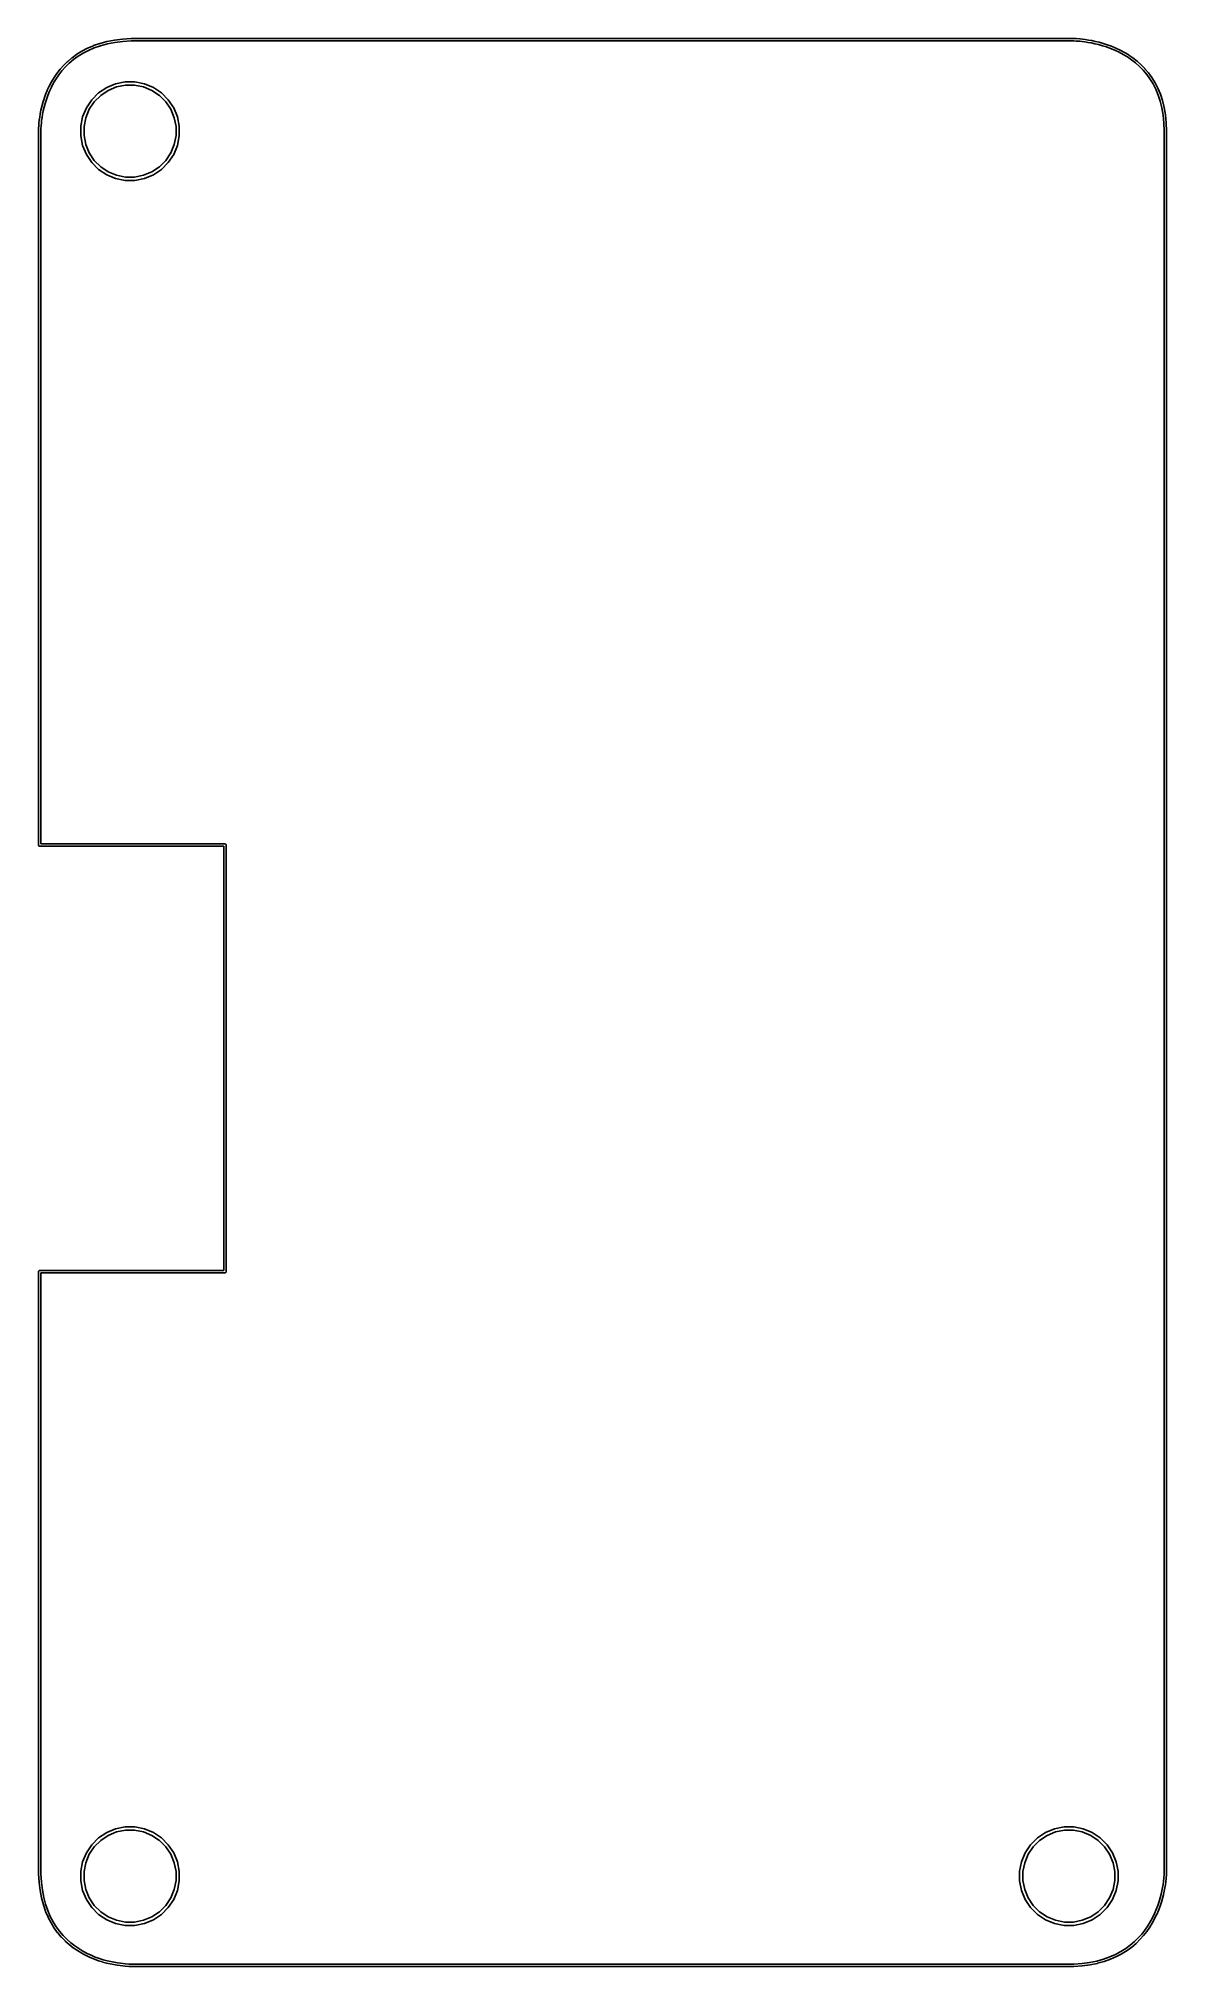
# Model space of a CAD drawing. Extents: x 0.82 to 1.76, y -6.6 to -5.
import ezdxf

# ---------------------------------------------------------------- set-up
doc = ezdxf.new("R2010")
doc.units = 0
doc.header["$MEASUREMENT"] = 0
doc.layers.add('BLACK', color=7, linetype='CONTINUOUS')

msp = doc.modelspace()

# ---------------------------------------------------------------- linework, layer by layer
at = {"layer": 'BLACK', "linetype": 'CONTINUOUS'}
for p, q in [((0.893783, -4.99856), (0.900843, -4.99811)), ((0.900843, -4.99811), (0.900857, -4.99811)), ((0.900857, -4.99811), (0.900881, -4.99811)), ((0.900881, -4.99811), (0.900905, -4.99811)), ((0.900905, -4.99811), (1.68413, -4.99811)), ((1.68413, -4.99811), (1.68415, -4.99811)), ((1.68415, -4.99811), (1.68416, -4.99811)), ((1.68416, -4.99811), (1.68417, -4.99811)), ((1.68417, -4.99811), (1.68604, -4.99817)), ((0.848204, -5.0171), (0.851736, -5.01411)), ((0.851736, -5.01411), (0.851747, -5.0141)), ((0.851747, -5.0141), (0.851771, -5.01408)), ((0.851771, -5.01408), (0.851793, -5.01406)), ((0.851793, -5.01406), (0.855657, -5.01125)), ((0.856785, -5.01287), (0.85298, -5.01563)), ((0.855657, -5.01125), (0.855668, -5.01124)), ((0.855668, -5.01124), (0.855694, -5.01123)), ((0.855694, -5.01123), (0.855718, -5.01121)), ((0.855718, -5.01121), (0.85993, -5.0086)), ((0.860935, -5.0103), (0.856785, -5.01287)), ((0.85993, -5.0086), (0.859941, -5.0086)), ((0.859941, -5.0086), (0.859969, -5.00858)), ((0.859969, -5.00858), (0.859994, -5.00857)), ((0.859994, -5.00857), (0.864568, -5.00619)), ((0.865443, -5.00795), (0.860935, -5.0103)), ((0.864568, -5.00619), (0.86458, -5.00618)), ((0.86458, -5.00618), (0.864608, -5.00617)), ((0.864608, -5.00617), (0.864634, -5.00616)), ((0.864634, -5.00616), (0.869585, -5.00404)), ((0.870327, -5.00586), (0.865443, -5.00795)), ((0.869585, -5.00404), (0.869597, -5.00403)), ((0.869597, -5.00403), (0.869626, -5.00402)), ((0.869626, -5.00402), (0.869652, -5.00401)), ((0.869652, -5.00401), (0.874995, -5.00217)), ((0.875602, -5.00404), (0.870327, -5.00586)), ((0.874995, -5.00217), (0.875008, -5.00217)), ((0.875008, -5.00217), (0.875036, -5.00216)), ((0.875036, -5.00216), (0.875062, -5.00215)), ((0.875062, -5.00215), (0.880812, -5.00062)), ((0.881286, -5.00253), (0.875602, -5.00404)), ((0.880812, -5.00062), (0.880825, -5.00061)), ((0.880825, -5.00061), (0.880852, -5.00061)), ((0.880852, -5.00061), (0.880878, -5.0006)), ((0.880878, -5.0006), (0.887049, -4.99941)), ((0.887392, -5.00135), (0.881286, -5.00253)), ((0.887049, -4.99941), (0.887063, -4.99941)), ((0.887063, -4.99941), (0.887089, -4.9994)), ((0.887089, -4.9994), (0.887113, -4.9994)), ((0.887113, -4.9994), (0.893722, -4.99856)), ((0.893937, -5.00052), (0.887392, -5.00135)), ((0.893722, -4.99856), (0.893735, -4.99856)), ((0.893735, -4.99856), (0.893759, -4.99856)), ((0.893759, -4.99856), (0.893783, -4.99856)), ((0.900936, -5.00008), (0.893937, -5.00052)), ((1.68412, -5.00008), (0.900936, -5.00008)), ((1.68596, -5.00014), (1.68412, -5.00008)), ((1.68903, -5.00037), (1.68596, -5.00014)), ((1.68604, -4.99817), (1.68606, -4.99817)), ((1.68606, -4.99817), (1.68607, -4.99818)), ((1.68607, -4.99818), (1.68608, -4.99818)), ((1.68608, -4.99818), (1.68919, -4.9984)), ((1.69103, -5.00057), (1.68903, -5.00037)), ((1.68919, -4.9984), (1.6892, -4.9984)), ((1.6892, -4.9984), (1.68921, -4.99841)), ((1.68921, -4.99841), (1.68922, -4.99841)), ((1.68922, -4.99841), (1.69124, -4.99862)), ((1.6933, -5.00086), (1.69103, -5.00057)), ((1.69124, -4.99862), (1.69125, -4.99862)), ((1.69125, -4.99862), (1.69126, -4.99862)), ((1.69126, -4.99862), (1.69126, -4.99862)), ((1.69126, -4.99862), (1.69357, -4.99891)), ((1.69583, -5.00125), (1.6933, -5.00086)), ((1.69357, -4.99891), (1.69358, -4.99892)), ((1.69358, -4.99892), (1.69359, -4.99892)), ((1.69359, -4.99892), (1.69359, -4.99892)), ((1.69359, -4.99892), (1.69614, -4.99931)), ((1.69858, -5.00175), (1.69583, -5.00125)), ((1.69614, -4.99931), (1.69616, -4.99931)), ((1.69616, -4.99931), (1.69616, -4.99931)), ((1.69616, -4.99931), (1.69617, -4.99931)), ((1.69617, -4.99931), (1.69895, -4.99982)), ((1.70152, -5.00237), (1.69858, -5.00175)), ((1.69895, -4.99982), (1.69896, -4.99982)), ((1.69896, -4.99982), (1.69897, -4.99982)), ((1.69897, -4.99982), (1.69897, -4.99982)), ((1.69897, -4.99982), (1.70194, -5.00045)), ((1.70463, -5.00313), (1.70152, -5.00237)), ((1.70194, -5.00045), (1.70196, -5.00045)), ((1.70196, -5.00045), (1.70196, -5.00045)), ((1.70196, -5.00045), (1.70197, -5.00046)), ((1.70197, -5.00046), (1.70511, -5.00122)), ((1.70787, -5.00404), (1.70463, -5.00313)), ((1.70511, -5.00122), (1.70512, -5.00123)), ((1.70512, -5.00123), (1.70513, -5.00123)), ((1.70513, -5.00123), (1.70514, -5.00123)), ((1.70514, -5.00123), (1.70842, -5.00215)), ((1.71122, -5.00512), (1.70787, -5.00404)), ((1.70842, -5.00215), (1.70843, -5.00215)), ((1.70843, -5.00215), (1.70844, -5.00216)), ((1.70844, -5.00216), (1.70845, -5.00216)), ((1.70845, -5.00216), (1.71184, -5.00325)), ((1.71465, -5.00637), (1.71122, -5.00512)), ((1.71184, -5.00325), (1.71185, -5.00325)), ((1.71185, -5.00325), (1.71186, -5.00326)), ((1.71186, -5.00326), (1.71188, -5.00326)), ((1.71188, -5.00326), (1.71535, -5.00453)), ((1.71814, -5.00781), (1.71465, -5.00637)), ((1.71535, -5.00453), (1.71536, -5.00453)), ((1.71536, -5.00453), (1.71537, -5.00454)), ((1.71537, -5.00454), (1.71538, -5.00454)), ((1.71538, -5.00454), (1.71891, -5.006)), ((1.72165, -5.00946), (1.71814, -5.00781)), ((1.71891, -5.006), (1.71892, -5.00601)), ((1.71892, -5.00601), (1.71894, -5.00602)), ((1.71894, -5.00602), (1.71895, -5.00602)), ((1.71895, -5.00602), (1.72251, -5.00769)), ((1.72515, -5.01133), (1.72165, -5.00946)), ((1.72251, -5.00769), (1.72252, -5.0077)), ((1.72252, -5.0077), (1.72253, -5.00771)), ((1.72253, -5.00771), (1.72255, -5.00771)), ((1.72255, -5.00771), (1.7261, -5.00961)), ((1.72863, -5.01343), (1.72515, -5.01133)), ((1.7261, -5.00961), (1.72612, -5.00961)), ((1.72612, -5.00961), (1.72613, -5.00962)), ((1.72613, -5.00962), (1.72615, -5.00963)), ((1.72615, -5.00963), (1.72967, -5.01176)), ((1.73205, -5.01578), (1.72863, -5.01343)), ((1.72967, -5.01176), (1.72969, -5.01177)), ((1.72969, -5.01177), (1.7297, -5.01178)), ((1.7297, -5.01178), (1.72972, -5.01179)), ((1.72972, -5.01179), (1.73319, -5.01417)), ((0.836924, -5.03049), (0.839276, -5.02705)), ((0.840882, -5.02819), (0.838564, -5.03158)), ((0.839276, -5.02705), (0.839284, -5.02704)), ((0.839284, -5.02704), (0.839299, -5.02703)), ((0.839299, -5.02703), (0.839312, -5.02701)), ((0.839312, -5.02701), (0.841937, -5.02364)), ((0.843469, -5.02488), (0.840882, -5.02819)), ((0.841937, -5.02364), (0.841945, -5.02363)), ((0.841945, -5.02363), (0.841963, -5.02361)), ((0.841963, -5.02361), (0.841978, -5.02359)), ((0.841978, -5.02359), (0.844891, -5.02033)), ((0.846337, -5.02167), (0.843469, -5.02488)), ((0.844891, -5.02033), (0.8449, -5.02032)), ((0.8449, -5.02032), (0.84492, -5.0203)), ((0.84492, -5.0203), (0.844937, -5.02028)), ((0.844937, -5.02028), (0.848152, -5.01714)), ((0.849502, -5.01858), (0.846337, -5.02167)), ((0.848152, -5.01714), (0.848162, -5.01713)), ((0.848162, -5.01713), (0.848184, -5.01712)), ((0.848184, -5.01712), (0.848204, -5.0171)), ((0.85298, -5.01563), (0.849502, -5.01858)), ((1.73539, -5.01838), (1.73205, -5.01578)), ((1.73319, -5.01417), (1.7332, -5.01418)), ((1.7332, -5.01418), (1.73322, -5.0142)), ((1.73322, -5.0142), (1.73324, -5.01421)), ((1.73324, -5.01421), (1.73663, -5.01685)), ((1.73862, -5.02126), (1.73539, -5.01838)), ((1.73663, -5.01685), (1.73664, -5.01686)), ((1.73664, -5.01686), (1.73666, -5.01688)), ((1.73666, -5.01688), (1.73668, -5.01689)), ((1.73668, -5.01689), (1.73995, -5.01981)), ((1.74171, -5.02442), (1.73862, -5.02126)), ((1.73995, -5.01981), (1.73996, -5.01982)), ((1.73996, -5.01982), (1.73998, -5.01984)), ((1.73998, -5.01984), (1.74, -5.01986)), ((1.74, -5.01986), (1.74314, -5.02307)), ((1.74463, -5.02789), (1.74171, -5.02442)), ((1.74314, -5.02307), (1.74315, -5.02308)), ((1.74315, -5.02308), (1.74317, -5.02311)), ((1.74317, -5.02311), (1.74319, -5.02313)), ((1.74319, -5.02313), (1.74616, -5.02664)), ((1.74736, -5.03166), (1.74463, -5.02789)), ((1.74616, -5.02664), (1.74617, -5.02665)), ((1.74617, -5.02665), (1.74618, -5.02668)), ((1.74618, -5.02668), (1.7462, -5.0267)), ((1.7462, -5.0267), (1.74898, -5.03054)), ((0.828615, -5.04803), (0.829828, -5.04463)), ((0.829828, -5.04463), (0.829832, -5.04462)), ((0.829832, -5.04462), (0.829839, -5.04461)), ((0.829839, -5.04461), (0.829843, -5.04459)), ((0.829843, -5.04459), (0.831254, -5.04114)), ((0.831674, -5.04532), (0.830475, -5.04867)), ((0.831254, -5.04114), (0.831259, -5.04112)), ((0.831259, -5.04112), (0.831268, -5.04111)), ((0.831268, -5.04111), (0.831273, -5.04109)), ((0.831273, -5.04109), (0.832897, -5.0376)), ((0.833068, -5.0419), (0.831674, -5.04532)), ((0.832897, -5.0376), (0.832903, -5.03759)), ((0.832903, -5.03759), (0.832913, -5.03757)), ((0.832913, -5.03757), (0.83292, -5.03756)), ((0.83292, -5.03756), (0.834771, -5.03406)), ((0.834671, -5.03846), (0.833068, -5.0419)), ((0.836498, -5.03501), (0.834671, -5.03846)), ((0.834771, -5.03406), (0.834778, -5.03405)), ((0.834778, -5.03405), (0.834789, -5.03403)), ((0.834789, -5.03403), (0.834798, -5.03401)), ((0.834798, -5.03401), (0.836892, -5.03054)), ((0.838564, -5.03158), (0.836498, -5.03501)), ((0.836892, -5.03054), (0.8369, -5.03052)), ((0.8369, -5.03052), (0.836913, -5.03051)), ((0.836913, -5.03051), (0.836924, -5.03049)), ((0.868197, -5.0489), (0.8739, -5.0432)), ((0.875648, -5.04533), (0.870327, -5.05065)), ((0.8739, -5.0432), (0.880606, -5.03872)), ((0.881905, -5.04115), (0.875648, -5.04533)), ((0.880606, -5.03872), (0.888057, -5.03563)), ((0.888857, -5.03827), (0.881905, -5.04115)), ((0.888057, -5.03563), (0.895967, -5.03406)), ((0.896238, -5.0368), (0.888857, -5.03827)), ((0.895967, -5.03406), (0.904033, -5.03406)), ((0.903762, -5.0368), (0.896238, -5.0368)), ((0.911143, -5.03827), (0.903762, -5.0368)), ((0.904033, -5.03406), (0.911943, -5.03563)), ((0.918095, -5.04115), (0.911143, -5.03827)), ((0.911943, -5.03563), (0.919394, -5.03872)), ((0.924352, -5.04533), (0.918095, -5.04115)), ((0.919394, -5.03872), (0.9261, -5.0432)), ((0.929673, -5.05065), (0.924352, -5.04533)), ((0.9261, -5.0432), (0.931803, -5.0489)), ((1.74987, -5.03577), (1.74736, -5.03166)), ((1.74898, -5.03054), (1.74898, -5.03055)), ((1.74898, -5.03055), (1.749, -5.03058)), ((1.749, -5.03058), (1.74902, -5.0306)), ((1.74902, -5.0306), (1.75157, -5.03478)), ((1.75214, -5.04022), (1.74987, -5.03577)), ((1.75157, -5.03478), (1.75158, -5.03479)), ((1.75158, -5.03479), (1.75159, -5.03482)), ((1.75159, -5.03482), (1.75161, -5.03484)), ((1.75161, -5.03484), (1.75391, -5.03936)), ((1.75414, -5.04503), (1.75214, -5.04022)), ((1.75391, -5.03936), (1.75392, -5.03937)), ((1.75392, -5.03937), (1.75393, -5.0394)), ((1.75393, -5.0394), (1.75394, -5.03943)), ((1.75394, -5.03943), (1.75597, -5.04431)), ((1.75583, -5.05022), (1.75414, -5.04503)), ((1.75597, -5.04431), (1.75597, -5.04433)), ((1.75597, -5.04433), (1.75598, -5.04436)), ((1.75598, -5.04436), (1.75599, -5.04438)), ((1.75599, -5.04438), (1.75771, -5.04964)), ((0.824953, -5.06334), (0.8254, -5.06065)), ((0.8254, -5.06065), (0.825402, -5.06063)), ((0.825402, -5.06063), (0.825404, -5.06062)), ((0.825404, -5.06062), (0.825405, -5.06062)), ((0.825405, -5.06062), (0.825975, -5.05773)), ((0.825975, -5.05773), (0.825978, -5.05771)), ((0.825978, -5.05771), (0.825981, -5.0577)), ((0.825981, -5.0577), (0.825982, -5.05769)), ((0.825982, -5.05769), (0.826691, -5.05464)), ((0.826691, -5.05464), (0.826694, -5.05463)), ((0.826694, -5.05463), (0.826698, -5.05462)), ((0.826698, -5.05462), (0.826699, -5.0546)), ((0.826699, -5.0546), (0.827561, -5.05141)), ((0.827339, -5.06098), (0.826897, -5.06365)), ((0.827904, -5.05812), (0.827339, -5.06098)), ((0.827561, -5.05141), (0.827565, -5.0514)), ((0.827565, -5.0514), (0.827569, -5.05139)), ((0.827569, -5.05139), (0.827572, -5.05137)), ((0.827572, -5.05137), (0.828602, -5.04807)), ((0.828605, -5.0551), (0.827904, -5.05812)), ((0.828602, -5.04807), (0.828606, -5.04805)), ((0.829457, -5.05194), (0.828605, -5.0551)), ((0.828606, -5.04805), (0.828611, -5.04804)), ((0.828611, -5.04804), (0.828615, -5.04803)), ((0.830475, -5.04867), (0.829457, -5.05194)), ((0.86063, -5.06306), (0.863716, -5.05561)), ((0.866147, -5.05691), (0.863267, -5.06386)), ((0.863716, -5.05561), (0.868197, -5.0489)), ((0.870327, -5.05065), (0.866147, -5.05691)), ((0.933853, -5.05691), (0.929673, -5.05065)), ((0.931803, -5.0489), (0.936284, -5.05561)), ((0.936733, -5.06386), (0.933853, -5.05691)), ((0.936284, -5.05561), (0.93937, -5.06306)), ((1.7572, -5.05579), (1.75583, -5.05022)), ((1.75821, -5.06177), (1.7572, -5.05579)), ((1.75771, -5.04964), (1.75772, -5.04965)), ((1.75772, -5.04965), (1.75772, -5.04968)), ((1.75772, -5.04968), (1.75773, -5.04971)), ((1.75773, -5.04971), (1.75912, -5.05536)), ((1.75884, -5.06817), (1.75821, -5.06177)), ((1.75912, -5.05536), (1.75912, -5.05537)), ((1.75912, -5.05537), (1.75913, -5.0554)), ((1.75913, -5.0554), (1.75913, -5.05543)), ((1.75913, -5.05543), (1.76016, -5.06147)), ((1.76016, -5.06147), (1.76016, -5.06149)), ((1.76016, -5.06149), (1.76016, -5.06152)), ((1.76016, -5.06152), (1.76017, -5.06154)), ((1.76017, -5.06154), (1.7608, -5.06801)), ((0.824016, -5.07499), (0.824034, -5.07318)), ((0.824016, -5.075), (0.824016, -5.07499)), ((0.824016, -5.66832), (0.824016, -5.075)), ((0.824034, -5.07316), (0.824036, -5.07315)), ((0.824034, -5.07318), (0.824034, -5.07316)), ((0.824035, -5.07313), (0.824191, -5.07013)), ((0.824036, -5.07315), (0.824035, -5.07313)), ((0.824191, -5.07013), (0.824192, -5.07011)), ((0.824192, -5.07011), (0.824194, -5.07011)), ((0.824194, -5.0701), (0.82436, -5.06813)), ((0.824194, -5.07011), (0.824194, -5.0701)), ((0.82436, -5.06813), (0.824361, -5.06812)), ((0.824361, -5.06812), (0.824362, -5.06811)), ((0.824362, -5.06811), (0.824607, -5.06588)), ((0.824362, -5.06811), (0.824362, -5.06811)), ((0.824607, -5.06588), (0.824609, -5.06586)), ((0.824609, -5.06586), (0.82461, -5.06586)), ((0.82461, -5.06585), (0.824949, -5.06337)), ((0.82461, -5.06586), (0.82461, -5.06585)), ((0.824949, -5.06337), (0.824951, -5.06336)), ((0.824951, -5.06336), (0.824952, -5.06335)), ((0.824952, -5.06335), (0.824953, -5.06334)), ((0.826002, -5.07322), (0.825984, -5.07501)), ((0.825984, -5.07501), (0.825984, -5.66734)), ((0.826156, -5.07025), (0.826002, -5.07322)), ((0.82632, -5.06831), (0.826156, -5.07025)), ((0.826563, -5.0661), (0.82632, -5.06831)), ((0.826897, -5.06365), (0.826563, -5.0661)), ((0.859056, -5.07097), (0.86063, -5.06306)), ((0.859056, -5.07903), (0.859056, -5.07097)), ((0.863267, -5.06386), (0.861799, -5.07124)), ((0.861799, -5.07124), (0.861799, -5.07876)), ((0.938201, -5.07124), (0.936733, -5.06386)), ((0.938201, -5.07876), (0.938201, -5.07124)), ((0.93937, -5.06306), (0.940944, -5.07097)), ((0.940944, -5.07097), (0.940944, -5.07903)), ((1.75906, -5.07502), (1.75884, -5.06817)), ((1.75906, -6.52318), (1.75906, -5.07502)), ((1.7608, -5.06801), (1.7608, -5.06802)), ((1.7608, -5.06802), (1.7608, -5.06805)), ((1.7608, -5.06805), (1.76081, -5.06807)), ((1.76081, -5.06807), (1.76102, -5.07497)), ((1.76102, -5.07497), (1.76102, -5.07498)), ((1.76102, -5.07498), (1.76102, -5.07499)), ((1.76102, -5.07499), (1.76102, -5.075)), ((1.76102, -5.075), (1.76102, -6.52319)), ((0.86063, -5.08694), (0.859056, -5.07903)), ((0.863716, -5.09439), (0.86063, -5.08694)), ((0.861799, -5.07876), (0.863267, -5.08614)), ((0.863267, -5.08614), (0.866147, -5.09309)), ((0.866147, -5.09309), (0.870327, -5.09935)), ((0.929673, -5.09935), (0.933853, -5.09309)), ((0.933853, -5.09309), (0.936733, -5.08614)), ((0.93937, -5.08694), (0.936284, -5.09439)), ((0.936733, -5.08614), (0.938201, -5.07876)), ((0.940944, -5.07903), (0.93937, -5.08694)), ((0.868197, -5.1011), (0.863716, -5.09439)), ((0.8739, -5.1068), (0.868197, -5.1011)), ((0.870327, -5.09935), (0.875648, -5.10467)), ((0.880606, -5.11128), (0.8739, -5.1068)), ((0.875648, -5.10467), (0.881905, -5.10885)), ((0.881905, -5.10885), (0.888857, -5.11173)), ((0.911143, -5.11173), (0.918095, -5.10885)), ((0.918095, -5.10885), (0.924352, -5.10467)), ((0.9261, -5.1068), (0.919394, -5.11128)), ((0.924352, -5.10467), (0.929673, -5.09935)), ((0.931803, -5.1011), (0.9261, -5.1068)), ((0.936284, -5.09439), (0.931803, -5.1011)), ((0.888057, -5.11437), (0.880606, -5.11128)), ((0.895967, -5.11594), (0.888057, -5.11437)), ((0.888857, -5.11173), (0.896238, -5.1132)), ((0.904033, -5.11594), (0.895967, -5.11594)), ((0.896238, -5.1132), (0.903762, -5.1132)), ((0.903762, -5.1132), (0.911143, -5.11173)), ((0.911943, -5.11437), (0.904033, -5.11594)), ((0.919394, -5.11128), (0.911943, -5.11437)), ((0.824025, -5.66842), (0.824016, -5.66832)), ((0.824033, -5.66851), (0.824025, -5.66842)), ((0.824034, -5.66851), (0.824033, -5.66851)), ((0.824034, -5.66852), (0.824034, -5.66851)), ((0.824061, -5.66861), (0.824034, -5.66852)), ((0.824087, -5.66869), (0.824061, -5.66861)), ((0.824089, -5.6687), (0.824087, -5.66869)), ((0.82409, -5.6687), (0.824089, -5.6687)), ((0.824134, -5.66878), (0.82409, -5.6687)), ((0.824176, -5.66886), (0.824134, -5.66878)), ((0.824179, -5.66887), (0.824176, -5.66886)), ((0.82418, -5.66887), (0.824179, -5.66887)), ((0.824238, -5.66894), (0.82418, -5.66887)), ((0.824297, -5.66901), (0.824238, -5.66894)), ((0.824299, -5.66902), (0.824297, -5.66901)), ((0.824302, -5.66902), (0.824299, -5.66902)), ((0.824372, -5.66908), (0.824302, -5.66902)), ((0.824444, -5.66914), (0.824372, -5.66908)), ((0.824447, -5.66914), (0.824444, -5.66914)), ((0.82445, -5.66914), (0.824447, -5.66914)), ((0.824533, -5.66919), (0.82445, -5.66914)), ((0.824612, -5.66923), (0.824533, -5.66919)), ((0.824615, -5.66923), (0.824612, -5.66923)), ((0.824619, -5.66923), (0.824615, -5.66923)), ((0.824707, -5.66926), (0.824619, -5.66923)), ((0.824795, -5.66929), (0.824707, -5.66926)), ((0.824799, -5.66929), (0.824795, -5.66929)), ((0.824802, -5.66929), (0.824799, -5.66929)), ((0.82489, -5.6693), (0.824802, -5.66929)), ((0.824986, -5.66931), (0.82489, -5.6693)), ((0.825, -5.66931), (0.824986, -5.66931)), ((0.977953, -5.66931), (0.825, -5.66931)), ((0.825984, -5.66734), (0.978937, -5.66734)), ((0.977953, -6.02167), (0.977953, -5.66931)), ((0.978937, -5.66734), (0.978944, -5.66734)), ((0.978944, -5.66734), (0.978951, -5.66734)), ((0.978951, -5.66734), (0.979047, -5.66735)), ((0.979047, -5.66735), (0.979135, -5.66736)), ((0.979135, -5.66736), (0.979138, -5.66736)), ((0.979138, -5.66736), (0.979142, -5.66736)), ((0.979142, -5.66736), (0.97923, -5.66739)), ((0.97923, -5.66739), (0.979318, -5.66742)), ((0.979318, -5.66742), (0.979322, -5.66742)), ((0.979322, -5.66742), (0.979325, -5.66742)), ((0.979325, -5.66742), (0.979404, -5.66746)), ((0.979404, -5.66746), (0.979487, -5.66751)), ((0.979487, -5.66751), (0.97949, -5.66751)), ((0.97949, -5.66751), (0.979493, -5.66751)), ((0.979493, -5.66751), (0.979565, -5.66757)), ((0.979565, -5.66757), (0.979635, -5.66763)), ((0.979635, -5.66763), (0.979638, -5.66763)), ((0.979638, -5.66763), (0.97964, -5.66764)), ((0.97964, -5.66764), (0.979699, -5.66771)), ((0.979699, -5.66771), (0.979757, -5.66778)), ((0.979757, -5.66778), (0.979758, -5.66778)), ((0.979758, -5.66778), (0.979761, -5.66779)), ((0.979761, -5.66779), (0.979803, -5.66787)), ((0.979803, -5.66787), (0.979847, -5.66795)), ((0.979847, -5.66795), (0.979848, -5.66795)), ((0.979848, -5.66795), (0.97985, -5.66796)), ((0.97985, -5.66796), (0.979876, -5.66804)), ((0.979876, -5.66804), (0.979903, -5.66813)), ((0.979903, -5.66813), (0.979903, -5.66814)), ((0.979903, -5.66814), (0.979904, -5.66814)), ((0.979904, -5.66814), (0.979912, -5.66823)), ((0.979912, -5.66823), (0.979921, -5.66832)), ((0.979921, -5.66832), (0.979921, -6.02266)), ((0.824016, -6.02264), (0.824027, -6.02255)), ((0.824016, -6.02266), (0.824016, -6.02264)), ((0.824016, -6.52319), (0.824016, -6.02266)), ((0.824027, -6.02255), (0.824036, -6.02246)), ((0.824036, -6.02246), (0.824037, -6.02245)), ((0.824037, -6.02245), (0.824065, -6.02236)), ((0.824037, -6.02245), (0.824037, -6.02245)), ((0.824065, -6.02236), (0.824093, -6.02227)), ((0.824093, -6.02227), (0.824094, -6.02227)), ((0.824094, -6.02227), (0.824095, -6.02227)), ((0.824095, -6.02227), (0.824139, -6.02219)), ((0.824139, -6.02219), (0.824184, -6.0221)), ((0.824184, -6.0221), (0.824186, -6.0221)), ((0.824186, -6.0221), (0.824188, -6.0221)), ((0.824188, -6.0221), (0.824248, -6.02203)), ((0.824248, -6.02203), (0.824306, -6.02196)), ((0.824306, -6.02196), (0.824309, -6.02195)), ((0.824309, -6.02195), (0.824311, -6.02195)), ((0.824311, -6.02195), (0.824384, -6.02189)), ((0.824384, -6.02189), (0.824455, -6.02184)), ((0.824455, -6.02184), (0.824458, -6.02183)), ((0.824458, -6.02183), (0.824461, -6.02183)), ((0.824461, -6.02183), (0.824542, -6.02179)), ((0.824542, -6.02179), (0.824625, -6.02175)), ((0.824625, -6.02175), (0.824628, -6.02174)), ((0.824628, -6.02174), (0.824631, -6.02174)), ((0.824631, -6.02174), (0.824719, -6.02172)), ((0.824719, -6.02172), (0.824809, -6.02169)), ((0.824809, -6.02169), (0.824812, -6.02169)), ((0.824812, -6.02169), (0.824816, -6.02169)), ((0.824816, -6.02169), (0.824906, -6.02168)), ((0.824906, -6.02168), (0.825, -6.02167)), ((0.825, -6.02167), (0.977953, -6.02167)), ((0.979626, -6.02336), (0.979553, -6.02342)), ((0.979628, -6.02336), (0.979626, -6.02336)), ((0.979631, -6.02335), (0.979628, -6.02336)), ((0.979689, -6.02328), (0.979631, -6.02335)), ((0.979749, -6.02321), (0.979689, -6.02328)), ((0.979751, -6.02321), (0.979749, -6.02321)), ((0.979753, -6.02321), (0.979751, -6.02321)), ((0.979798, -6.02312), (0.979753, -6.02321)), ((0.979842, -6.02304), (0.979798, -6.02312)), ((0.979843, -6.02304), (0.979842, -6.02304)), ((0.979844, -6.02304), (0.979843, -6.02304)), ((0.979872, -6.02295), (0.979844, -6.02304)), ((0.9799, -6.02286), (0.979872, -6.02295)), ((0.979901, -6.02285), (0.9799, -6.02286)), ((0.9799, -6.02286), (0.9799, -6.02286)), ((0.97991, -6.02277), (0.979901, -6.02285)), ((0.979921, -6.02267), (0.97991, -6.02277)), ((0.979921, -6.02266), (0.979921, -6.02267)), ((0.978937, -6.02364), (0.825984, -6.02364)), ((0.825984, -6.02364), (0.825984, -6.52316)), ((0.979031, -6.02363), (0.978937, -6.02364)), ((0.979121, -6.02362), (0.979031, -6.02363)), ((0.979125, -6.02362), (0.979121, -6.02362)), ((0.979128, -6.02362), (0.979125, -6.02362)), ((0.979218, -6.02359), (0.979128, -6.02362)), ((0.979306, -6.02357), (0.979218, -6.02359)), ((0.979309, -6.02357), (0.979306, -6.02357)), ((0.979312, -6.02357), (0.979309, -6.02357)), ((0.979395, -6.02352), (0.979312, -6.02357)), ((0.979476, -6.02348), (0.979395, -6.02352)), ((0.979479, -6.02348), (0.979476, -6.02348)), ((0.979482, -6.02348), (0.979479, -6.02348)), ((0.979553, -6.02342), (0.979482, -6.02348)), ((0.880606, -6.48872), (0.888057, -6.48563)), ((0.888057, -6.48563), (0.895967, -6.48406)), ((0.896238, -6.4868), (0.888857, -6.48827)), ((0.895967, -6.48406), (0.904033, -6.48406)), ((0.903762, -6.4868), (0.896238, -6.4868)), ((0.911143, -6.48827), (0.903762, -6.4868)), ((0.904033, -6.48406), (0.911943, -6.48563)), ((0.911943, -6.48563), (0.919394, -6.48872)), ((1.66061, -6.48872), (1.66806, -6.48563)), ((1.66806, -6.48563), (1.67597, -6.48406)), ((1.67624, -6.4868), (1.66886, -6.48827)), ((1.67597, -6.48406), (1.68403, -6.48406)), ((1.68376, -6.4868), (1.67624, -6.4868)), ((1.69114, -6.48827), (1.68376, -6.4868)), ((1.68403, -6.48406), (1.69194, -6.48563)), ((1.69194, -6.48563), (1.69939, -6.48872)), ((0.863716, -6.50561), (0.868197, -6.4989)), ((0.870327, -6.50065), (0.866147, -6.50691)), ((0.868197, -6.4989), (0.8739, -6.4932)), ((0.875648, -6.49533), (0.870327, -6.50065)), ((0.8739, -6.4932), (0.880606, -6.48872)), ((0.881905, -6.49115), (0.875648, -6.49533)), ((0.888857, -6.48827), (0.881905, -6.49115)), ((0.918095, -6.49115), (0.911143, -6.48827)), ((0.924352, -6.49533), (0.918095, -6.49115)), ((0.919394, -6.48872), (0.9261, -6.4932)), ((0.929673, -6.50065), (0.924352, -6.49533)), ((0.9261, -6.4932), (0.931803, -6.4989)), ((0.933853, -6.50691), (0.929673, -6.50065)), ((0.931803, -6.4989), (0.936284, -6.50561)), ((1.64372, -6.50561), (1.6482, -6.4989)), ((1.65033, -6.50065), (1.64615, -6.50691)), ((1.6482, -6.4989), (1.6539, -6.4932)), ((1.65565, -6.49533), (1.65033, -6.50065)), ((1.6539, -6.4932), (1.66061, -6.48872)), ((1.66191, -6.49115), (1.65565, -6.49533)), ((1.66886, -6.48827), (1.66191, -6.49115)), ((1.69809, -6.49115), (1.69114, -6.48827)), ((1.70435, -6.49533), (1.69809, -6.49115)), ((1.69939, -6.48872), (1.7061, -6.4932)), ((1.70967, -6.50065), (1.70435, -6.49533)), ((1.7061, -6.4932), (1.7118, -6.4989)), ((1.71385, -6.50691), (1.70967, -6.50065)), ((1.7118, -6.4989), (1.71628, -6.50561)), ((0.859056, -6.52097), (0.86063, -6.51306)), ((0.86063, -6.51306), (0.863716, -6.50561)), ((0.863267, -6.51386), (0.861799, -6.52124)), ((0.866147, -6.50691), (0.863267, -6.51386)), ((0.936733, -6.51386), (0.933853, -6.50691)), ((0.936284, -6.50561), (0.93937, -6.51306)), ((0.938201, -6.52124), (0.936733, -6.51386)), ((0.93937, -6.51306), (0.940944, -6.52097)), ((1.63906, -6.52097), (1.64063, -6.51306)), ((1.64063, -6.51306), (1.64372, -6.50561)), ((1.64327, -6.51386), (1.6418, -6.52124)), ((1.64615, -6.50691), (1.64327, -6.51386)), ((1.71673, -6.51386), (1.71385, -6.50691)), ((1.71628, -6.50561), (1.71937, -6.51306)), ((1.7182, -6.52124), (1.71673, -6.51386)), ((1.71937, -6.51306), (1.72094, -6.52097)), ((0.824018, -6.52321), (0.824016, -6.52319)), ((0.824017, -6.52324), (0.824018, -6.52321)), ((0.824018, -6.52325), (0.824017, -6.52324)), ((0.824445, -6.53026), (0.824018, -6.52325)), ((0.824449, -6.53029), (0.824445, -6.53026)), ((0.824449, -6.53031), (0.824449, -6.53029)), ((0.824451, -6.53032), (0.824449, -6.53031)), ((0.825268, -6.53689), (0.824451, -6.53032)), ((0.825984, -6.52316), (0.826408, -6.53011)), ((0.826408, -6.53011), (0.827218, -6.53661)), ((0.859056, -6.52903), (0.859056, -6.52097)), ((0.86063, -6.53694), (0.859056, -6.52903)), ((0.861799, -6.52124), (0.861799, -6.52876)), ((0.861799, -6.52876), (0.863267, -6.53614)), ((0.936733, -6.53614), (0.938201, -6.52876)), ((0.938201, -6.52876), (0.938201, -6.52124)), ((0.940944, -6.52903), (0.93937, -6.53694)), ((0.940944, -6.52097), (0.940944, -6.52903)), ((1.63906, -6.52903), (1.63906, -6.52097)), ((1.64063, -6.53694), (1.63906, -6.52903)), ((1.6418, -6.52124), (1.6418, -6.52876)), ((1.6418, -6.52876), (1.64327, -6.53614)), ((1.71673, -6.53614), (1.7182, -6.52876)), ((1.7182, -6.52876), (1.7182, -6.52124)), ((1.72094, -6.52903), (1.71937, -6.53694)), ((1.72094, -6.52097), (1.72094, -6.52903)), ((1.75729, -6.53712), (1.7578, -6.53446)), ((1.7578, -6.53446), (1.7582, -6.53202)), ((1.7582, -6.53202), (1.75851, -6.52982)), ((1.75851, -6.52982), (1.75889, -6.52625)), ((1.75889, -6.52625), (1.75903, -6.52396)), ((1.75903, -6.52396), (1.75906, -6.52318)), ((1.75974, -6.53483), (1.75922, -6.53751)), ((1.76015, -6.53233), (1.75974, -6.5348)), ((1.75974, -6.5348), (1.75974, -6.53481)), ((1.75974, -6.53481), (1.75974, -6.53482)), ((1.75974, -6.53482), (1.75974, -6.53483)), ((1.76046, -6.53008), (1.76015, -6.5323)), ((1.76015, -6.5323), (1.76015, -6.53232)), ((1.76015, -6.53232), (1.76015, -6.53232)), ((1.76015, -6.53232), (1.76015, -6.53233)), ((1.76047, -6.53006), (1.76046, -6.53007)), ((1.76046, -6.53007), (1.76046, -6.53008)), ((1.76085, -6.52643), (1.76047, -6.53005)), ((1.76047, -6.53005), (1.76047, -6.53006)), ((1.761, -6.52407), (1.76085, -6.52639)), ((1.76085, -6.52639), (1.76085, -6.52641)), ((1.76085, -6.52641), (1.76085, -6.52642)), ((1.76085, -6.52642), (1.76085, -6.52643)), ((1.76102, -6.52322), (1.761, -6.52404)), ((1.761, -6.52404), (1.761, -6.52405)), ((1.761, -6.52405), (1.761, -6.52406)), ((1.761, -6.52406), (1.761, -6.52407)), ((1.76102, -6.52319), (1.76102, -6.5232)), ((1.76102, -6.5232), (1.76102, -6.52321)), ((1.76102, -6.52321), (1.76102, -6.52322)), ((0.825274, -6.53691), (0.825268, -6.53689)), ((0.825276, -6.53694), (0.825274, -6.53691)), ((0.825279, -6.53695), (0.825276, -6.53694)), ((0.82646, -6.54309), (0.825279, -6.53695)), ((0.826468, -6.54312), (0.82646, -6.54309)), ((0.826472, -6.54314), (0.826468, -6.54312)), ((0.826475, -6.54316), (0.826472, -6.54314)), ((0.827994, -6.54888), (0.826475, -6.54316)), ((0.827218, -6.53661), (0.828387, -6.54268)), ((0.828004, -6.5489), (0.827994, -6.54888)), ((0.828011, -6.54893), (0.828004, -6.5489)), ((0.828015, -6.54894), (0.828011, -6.54893)), ((0.829845, -6.55426), (0.828015, -6.54894)), ((0.828387, -6.54268), (0.829888, -6.54834)), ((0.829888, -6.54834), (0.831694, -6.55358)), ((0.863716, -6.54439), (0.86063, -6.53694)), ((0.863267, -6.53614), (0.866147, -6.54309)), ((0.868197, -6.5511), (0.863716, -6.54439)), ((0.866147, -6.54309), (0.870327, -6.54935)), ((0.8739, -6.5568), (0.868197, -6.5511)), ((0.870327, -6.54935), (0.875648, -6.55467)), ((0.924352, -6.55467), (0.929673, -6.54935)), ((0.931803, -6.5511), (0.9261, -6.5568)), ((0.929673, -6.54935), (0.933853, -6.54309)), ((0.936284, -6.54439), (0.931803, -6.5511)), ((0.933853, -6.54309), (0.936733, -6.53614)), ((0.93937, -6.53694), (0.936284, -6.54439)), ((1.64372, -6.54439), (1.64063, -6.53694)), ((1.64327, -6.53614), (1.64615, -6.54309)), ((1.6482, -6.5511), (1.64372, -6.54439)), ((1.64615, -6.54309), (1.65033, -6.54935)), ((1.6539, -6.5568), (1.6482, -6.5511)), ((1.65033, -6.54935), (1.65565, -6.55467)), ((1.70435, -6.55467), (1.70967, -6.54935)), ((1.7118, -6.5511), (1.7061, -6.5568)), ((1.70967, -6.54935), (1.71385, -6.54309)), ((1.71628, -6.54439), (1.7118, -6.5511)), ((1.71385, -6.54309), (1.71673, -6.53614)), ((1.71937, -6.53694), (1.71628, -6.54439)), ((1.75258, -6.55275), (1.75385, -6.5494)), ((1.75385, -6.5494), (1.75494, -6.54614)), ((1.75569, -6.55008), (1.75441, -6.55347)), ((1.75494, -6.54614), (1.75587, -6.54299)), ((1.7557, -6.55007), (1.75569, -6.55008)), ((1.75571, -6.55004), (1.7557, -6.55006)), ((1.7557, -6.55006), (1.7557, -6.55007)), ((1.75681, -6.54675), (1.75571, -6.55004)), ((1.75587, -6.54299), (1.75665, -6.53997)), ((1.75665, -6.53997), (1.75729, -6.53712)), ((1.75682, -6.54673), (1.75681, -6.54674)), ((1.75681, -6.54674), (1.75681, -6.54675)), ((1.75776, -6.54353), (1.75682, -6.54671)), ((1.75682, -6.54671), (1.75682, -6.54673)), ((1.75777, -6.54351), (1.75776, -6.54352)), ((1.75776, -6.54352), (1.75776, -6.54353)), ((1.75856, -6.54045), (1.75777, -6.5435)), ((1.75777, -6.5435), (1.75777, -6.54351)), ((1.75921, -6.53754), (1.75856, -6.54042)), ((1.75856, -6.54042), (1.75856, -6.54043)), ((1.75856, -6.54043), (1.75856, -6.54044)), ((1.75856, -6.54044), (1.75856, -6.54045)), ((1.75922, -6.53751), (1.75921, -6.53753)), ((1.75921, -6.53753), (1.75921, -6.53753)), ((1.75921, -6.53753), (1.75921, -6.53754)), ((0.829857, -6.55429), (0.829845, -6.55426)), ((0.829866, -6.55432), (0.829857, -6.55429)), ((0.829871, -6.55433), (0.829866, -6.55432)), ((0.831985, -6.55926), (0.829871, -6.55433)), ((0.831694, -6.55358), (0.83378, -6.55845)), ((0.831999, -6.55928), (0.831985, -6.55926)), ((0.83201, -6.55931), (0.831999, -6.55928)), ((0.832017, -6.55932), (0.83201, -6.55931)), ((0.834389, -6.56388), (0.832017, -6.55932)), ((0.83378, -6.55845), (0.836118, -6.56294)), ((0.834405, -6.56391), (0.834389, -6.56388)), ((0.834418, -6.56393), (0.834405, -6.56391)), ((0.834425, -6.56395), (0.834418, -6.56393)), ((0.837029, -6.56815), (0.834425, -6.56395)), ((0.836118, -6.56294), (0.838682, -6.56708)), ((0.838682, -6.56708), (0.841448, -6.57088)), ((0.880606, -6.56128), (0.8739, -6.5568)), ((0.875648, -6.55467), (0.881905, -6.55885)), ((0.888057, -6.56437), (0.880606, -6.56128)), ((0.881905, -6.55885), (0.888857, -6.56173)), ((0.895967, -6.56594), (0.888057, -6.56437)), ((0.888857, -6.56173), (0.896238, -6.5632)), ((0.904033, -6.56594), (0.895967, -6.56594)), ((0.896238, -6.5632), (0.903762, -6.5632)), ((0.903762, -6.5632), (0.911143, -6.56173)), ((0.911943, -6.56437), (0.904033, -6.56594)), ((0.911143, -6.56173), (0.918095, -6.55885)), ((0.919394, -6.56128), (0.911943, -6.56437)), ((0.918095, -6.55885), (0.924352, -6.55467)), ((0.9261, -6.5568), (0.919394, -6.56128)), ((1.66061, -6.56128), (1.6539, -6.5568)), ((1.65565, -6.55467), (1.66191, -6.55885)), ((1.66806, -6.56437), (1.66061, -6.56128)), ((1.66191, -6.55885), (1.66886, -6.56173)), ((1.67597, -6.56594), (1.66806, -6.56437)), ((1.66886, -6.56173), (1.67624, -6.5632)), ((1.68403, -6.56594), (1.67597, -6.56594)), ((1.67624, -6.5632), (1.68376, -6.5632)), ((1.68376, -6.5632), (1.69114, -6.56173)), ((1.69194, -6.56437), (1.68403, -6.56594)), ((1.69114, -6.56173), (1.69809, -6.55885)), ((1.69939, -6.56128), (1.69194, -6.56437)), ((1.69809, -6.55885), (1.70435, -6.55467)), ((1.7061, -6.5568), (1.69939, -6.56128)), ((1.7431, -6.56985), (1.74546, -6.56646)), ((1.74709, -6.56757), (1.7447, -6.571)), ((1.74546, -6.56646), (1.74757, -6.56304)), ((1.7471, -6.56755), (1.74709, -6.56757)), ((1.74711, -6.56753), (1.7471, -6.56755)), ((1.74712, -6.56752), (1.74711, -6.56753)), ((1.74926, -6.56405), (1.74712, -6.56752)), ((1.74757, -6.56304), (1.74945, -6.55959)), ((1.74927, -6.56403), (1.74926, -6.56405)), ((1.74928, -6.56402), (1.74927, -6.56403)), ((1.74929, -6.564), (1.74928, -6.56402)), ((1.75119, -6.56052), (1.74929, -6.564)), ((1.74945, -6.55959), (1.75112, -6.55615)), ((1.75112, -6.55615), (1.75258, -6.55275)), ((1.7512, -6.5605), (1.75119, -6.56052)), ((1.75121, -6.56048), (1.7512, -6.5605)), ((1.7529, -6.55699), (1.75121, -6.56047)), ((1.75121, -6.56047), (1.75121, -6.56048)), ((1.75291, -6.55696), (1.7529, -6.55698)), ((1.7529, -6.55698), (1.7529, -6.55699)), ((1.75292, -6.55695), (1.75291, -6.55696)), ((1.75439, -6.55351), (1.75292, -6.55695)), ((1.7544, -6.55349), (1.75439, -6.55351)), ((1.75441, -6.55348), (1.7544, -6.55349)), ((1.75441, -6.55347), (1.75441, -6.55348)), ((0.837047, -6.56817), (0.837029, -6.56815)), ((0.837062, -6.5682), (0.837047, -6.56817)), ((0.83707, -6.56821), (0.837062, -6.5682)), ((0.839878, -6.57206), (0.83707, -6.56821)), ((0.839897, -6.57209), (0.839878, -6.57206)), ((0.839914, -6.57211), (0.839897, -6.57209)), ((0.839923, -6.57212), (0.839914, -6.57211)), ((0.84291, -6.57565), (0.839923, -6.57212)), ((0.841448, -6.57088), (0.844389, -6.57435)), ((0.84293, -6.57567), (0.84291, -6.57565)), ((0.842947, -6.57569), (0.84293, -6.57567)), ((0.842957, -6.5757), (0.842947, -6.57569)), ((0.846095, -6.57891), (0.842957, -6.5757)), ((0.844389, -6.57435), (0.84748, -6.57752)), ((0.846116, -6.57893), (0.846095, -6.57891)), ((0.846134, -6.57895), (0.846116, -6.57893)), ((0.846144, -6.57896), (0.846134, -6.57895)), ((0.849408, -6.58188), (0.846144, -6.57896)), ((0.84748, -6.57752), (0.850696, -6.58039)), ((0.849429, -6.58189), (0.849408, -6.58188)), ((0.849447, -6.58191), (0.849429, -6.58189)), ((0.849458, -6.58192), (0.849447, -6.58191)), ((0.852821, -6.58455), (0.849458, -6.58192)), ((0.850696, -6.58039), (0.854009, -6.58298)), ((0.854009, -6.58298), (0.857397, -6.5853)), ((1.72721, -6.58518), (1.73098, -6.58241)), ((1.73218, -6.58398), (1.72835, -6.58679)), ((1.73098, -6.58241), (1.73445, -6.57946)), ((1.7322, -6.58396), (1.73218, -6.58398)), ((1.73222, -6.58394), (1.7322, -6.58396)), ((1.73223, -6.58393), (1.73222, -6.58394)), ((1.73575, -6.58094), (1.73223, -6.58393)), ((1.73445, -6.57946), (1.73761, -6.57637)), ((1.73577, -6.58092), (1.73575, -6.58094)), ((1.73579, -6.58091), (1.73577, -6.58092)), ((1.7358, -6.5809), (1.73579, -6.58091)), ((1.73901, -6.57776), (1.7358, -6.5809)), ((1.73761, -6.57637), (1.74049, -6.57316)), ((1.73903, -6.57774), (1.73901, -6.57776)), ((1.73905, -6.57772), (1.73903, -6.57774)), ((1.74198, -6.57445), (1.73905, -6.57771)), ((1.73905, -6.57771), (1.73905, -6.57772)), ((1.74049, -6.57316), (1.7431, -6.56985)), ((1.74199, -6.57443), (1.74198, -6.57445)), ((1.74201, -6.57441), (1.74199, -6.57443)), ((1.74202, -6.5744), (1.74201, -6.57441)), ((1.74467, -6.57104), (1.74202, -6.5744)), ((1.74468, -6.57102), (1.74467, -6.57104)), ((1.74469, -6.57101), (1.74468, -6.57102)), ((1.7447, -6.571), (1.74469, -6.57101)), ((0.852841, -6.58456), (0.852821, -6.58455)), ((0.852859, -6.58458), (0.852841, -6.58456)), ((0.85287, -6.58458), (0.852859, -6.58458)), ((0.856306, -6.58694), (0.85287, -6.58458)), ((0.856325, -6.58695), (0.856306, -6.58694)), ((0.856342, -6.58697), (0.856325, -6.58695)), ((0.856354, -6.58697), (0.856342, -6.58697)), ((0.859836, -6.58908), (0.856354, -6.58697)), ((0.857397, -6.5853), (0.860831, -6.58738)), ((0.859854, -6.58909), (0.859836, -6.58908)), ((0.85987, -6.5891), (0.859854, -6.58909)), ((0.859882, -6.58911), (0.85987, -6.5891)), ((0.863384, -6.59097), (0.859882, -6.58911)), ((0.860831, -6.58738), (0.864286, -6.58922)), ((0.8634, -6.59098), (0.863384, -6.59097)), ((0.863416, -6.59099), (0.8634, -6.59098)), ((0.863428, -6.59099), (0.863416, -6.59099)), ((0.866923, -6.59263), (0.863428, -6.59099)), ((0.864286, -6.58922), (0.867737, -6.59084)), ((0.866938, -6.59263), (0.866923, -6.59263)), ((0.866953, -6.59264), (0.866938, -6.59263)), ((0.866965, -6.59265), (0.866953, -6.59264)), ((0.870426, -6.59407), (0.866965, -6.59265)), ((0.867737, -6.59084), (0.871156, -6.59225)), ((0.87044, -6.59408), (0.870426, -6.59407)), ((0.870454, -6.59408), (0.87044, -6.59408)), ((0.870467, -6.59409), (0.870454, -6.59408)), ((0.873867, -6.59532), (0.870467, -6.59409)), ((0.871156, -6.59225), (0.874517, -6.59346)), ((0.87388, -6.59532), (0.873867, -6.59532)), ((0.873893, -6.59533), (0.87388, -6.59532)), ((0.873906, -6.59533), (0.873893, -6.59533)), ((0.87722, -6.59638), (0.873906, -6.59533)), ((0.874517, -6.59346), (0.877795, -6.5945)), ((0.877231, -6.59638), (0.87722, -6.59638)), ((0.877243, -6.59638), (0.877231, -6.59638)), ((0.877256, -6.59639), (0.877243, -6.59638)), ((0.880457, -6.59727), (0.877256, -6.59639)), ((0.877795, -6.5945), (0.880962, -6.59536)), ((0.880467, -6.59727), (0.880457, -6.59727)), ((0.880478, -6.59727), (0.880467, -6.59727)), ((0.880491, -6.59728), (0.880478, -6.59727)), ((0.883553, -6.598), (0.880491, -6.59728)), ((0.880962, -6.59536), (0.883991, -6.59608)), ((0.883562, -6.598), (0.883553, -6.598)), ((0.883571, -6.59801), (0.883562, -6.598)), ((0.883584, -6.59801), (0.883571, -6.59801)), ((0.88648, -6.5986), (0.883584, -6.59801)), ((0.883991, -6.59608), (0.886856, -6.59666)), ((0.886488, -6.5986), (0.88648, -6.5986)), ((0.886496, -6.5986), (0.886488, -6.5986)), ((0.88651, -6.5986), (0.886496, -6.5986)), ((0.889214, -6.59906), (0.88651, -6.5986)), ((0.886856, -6.59666), (0.889533, -6.59712)), ((0.889221, -6.59906), (0.889214, -6.59906)), ((0.889227, -6.59907), (0.889221, -6.59906)), ((0.889241, -6.59907), (0.889227, -6.59907)), ((0.891726, -6.59942), (0.889241, -6.59907)), ((0.889533, -6.59712), (0.891991, -6.59747)), ((0.891732, -6.59942), (0.891726, -6.59942)), ((0.891738, -6.59942), (0.891732, -6.59942)), ((0.891751, -6.59943), (0.891738, -6.59942)), ((0.893991, -6.59969), (0.891751, -6.59943)), ((0.891991, -6.59747), (0.894205, -6.59773)), ((0.893996, -6.59969), (0.893991, -6.59969)), ((0.894001, -6.59969), (0.893996, -6.59969)), ((0.894015, -6.59969), (0.894001, -6.59969)), ((0.895982, -6.59987), (0.894015, -6.59969)), ((0.894205, -6.59773), (0.896145, -6.59791)), ((0.895991, -6.59987), (0.895982, -6.59987)), ((0.896, -6.59987), (0.895991, -6.59987)), ((0.896014, -6.59987), (0.896, -6.59987)), ((0.899028, -6.60005), (0.896014, -6.59987)), ((0.896145, -6.59791), (0.899123, -6.59808)), ((0.899041, -6.60005), (0.899028, -6.60005)), ((0.899055, -6.60005), (0.899041, -6.60005)), ((0.899069, -6.60005), (0.899055, -6.60005)), ((0.900888, -6.60008), (0.899069, -6.60005)), ((0.899123, -6.59808), (0.900912, -6.59811)), ((0.900889, -6.60008), (0.900888, -6.60008)), ((0.900891, -6.60008), (0.900889, -6.60008)), ((0.900905, -6.60008), (0.900891, -6.60008)), ((1.68413, -6.60008), (0.900905, -6.60008)), ((0.900912, -6.59811), (1.6841, -6.59811)), ((1.6841, -6.59811), (1.69088, -6.59764)), ((1.68416, -6.60008), (1.68413, -6.60008)), ((1.68419, -6.60008), (1.68416, -6.60008)), ((1.6842, -6.60008), (1.68419, -6.60008)), ((1.69105, -6.5996), (1.6842, -6.60008)), ((1.69088, -6.59764), (1.69723, -6.59679)), ((1.69107, -6.5996), (1.69105, -6.5996)), ((1.6911, -6.5996), (1.69107, -6.5996)), ((1.69111, -6.5996), (1.6911, -6.5996)), ((1.69753, -6.59874), (1.69111, -6.5996)), ((1.69723, -6.59679), (1.70318, -6.59558)), ((1.69755, -6.59873), (1.69753, -6.59874)), ((1.69758, -6.59873), (1.69755, -6.59873)), ((1.69759, -6.59872), (1.69758, -6.59873)), ((1.7036, -6.59751), (1.69759, -6.59872)), ((1.70318, -6.59558), (1.70872, -6.59405)), ((1.70363, -6.5975), (1.7036, -6.59751)), ((1.70365, -6.59749), (1.70363, -6.5975)), ((1.70367, -6.59749), (1.70365, -6.59749)), ((1.70928, -6.59594), (1.70367, -6.59749)), ((1.70872, -6.59405), (1.71388, -6.59222)), ((1.70931, -6.59593), (1.70928, -6.59594)), ((1.70933, -6.59592), (1.70931, -6.59593)), ((1.70935, -6.59592), (1.70933, -6.59592)), ((1.71457, -6.59406), (1.70935, -6.59592)), ((1.71388, -6.59222), (1.71868, -6.59012)), ((1.7146, -6.59405), (1.71457, -6.59406)), ((1.71463, -6.59404), (1.7146, -6.59405)), ((1.71464, -6.59404), (1.71463, -6.59404)), ((1.7195, -6.5919), (1.71464, -6.59404)), ((1.71868, -6.59012), (1.72311, -6.58776)), ((1.71953, -6.59189), (1.7195, -6.5919)), ((1.71955, -6.59188), (1.71953, -6.59189)), ((1.71957, -6.59187), (1.71955, -6.59188)), ((1.72407, -6.58948), (1.71957, -6.59187)), ((1.72311, -6.58776), (1.72721, -6.58518)), ((1.72409, -6.58947), (1.72407, -6.58948)), ((1.72412, -6.58945), (1.72409, -6.58947)), ((1.72413, -6.58945), (1.72412, -6.58945)), ((1.72829, -6.58683), (1.72413, -6.58945)), ((1.72831, -6.58681), (1.72829, -6.58683)), ((1.72834, -6.5868), (1.72831, -6.58681)), ((1.72835, -6.58679), (1.72834, -6.5868))]:
    msp.add_line(p, q, dxfattribs=at)

doc.saveas('drawing.dxf')
